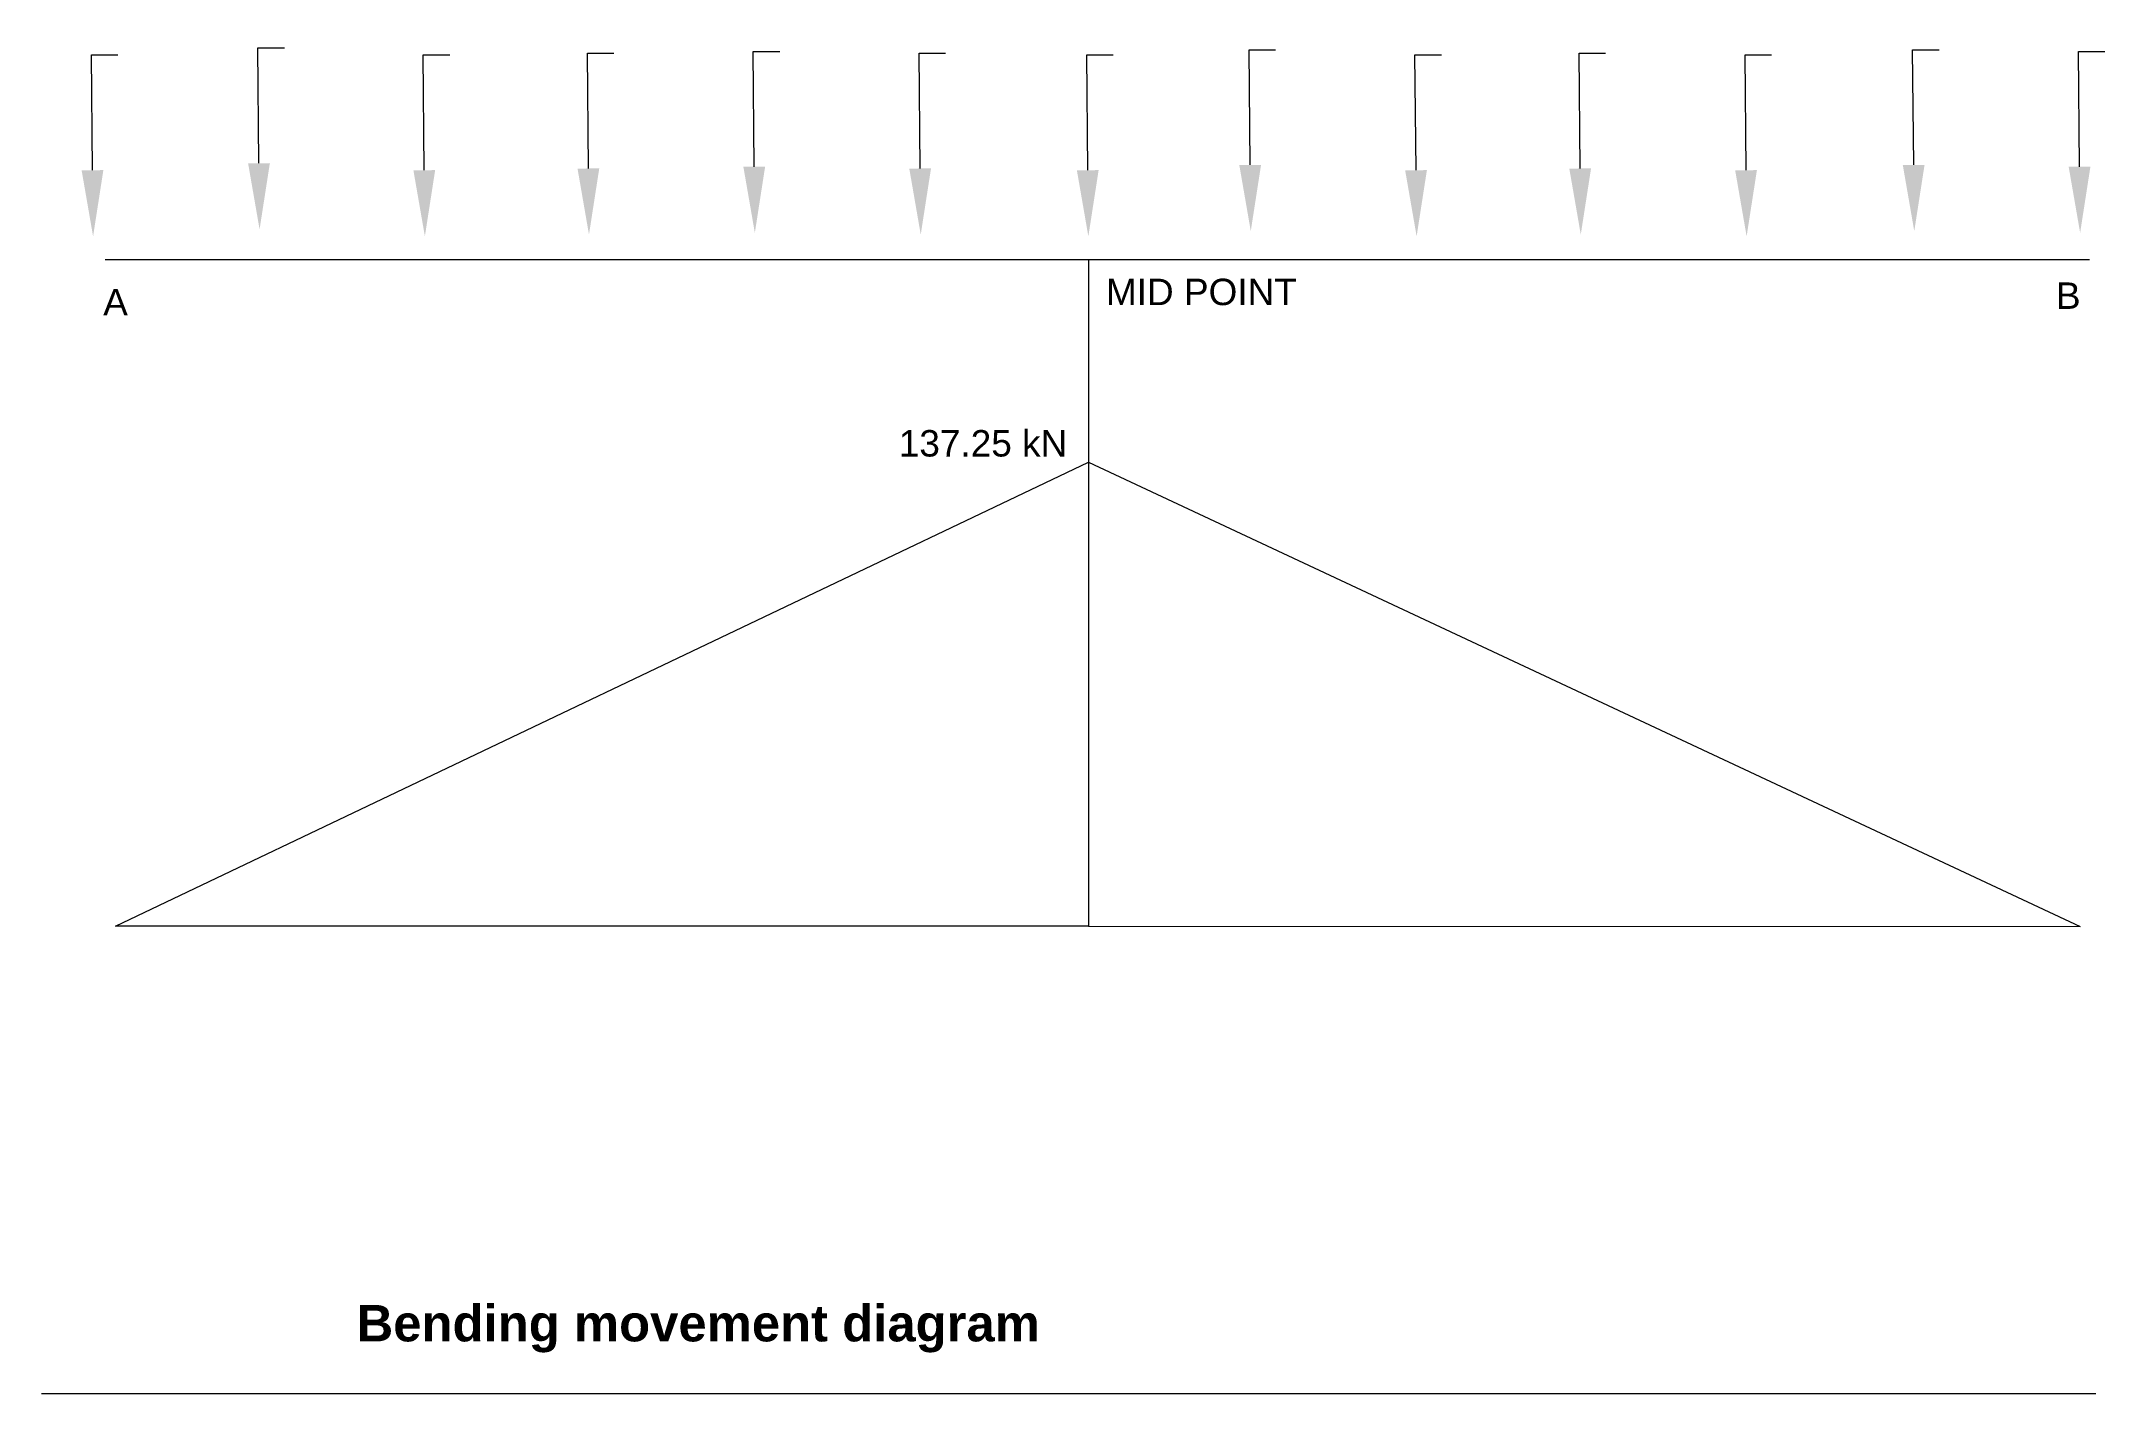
# Model space of a CAD drawing. Header units: millimetres. Extents: x 3078 to 3704, y 1456 to 1865.
import ezdxf
from ezdxf import colors
from ezdxf.entities.mleader import LeaderData, LeaderLine
from ezdxf.math import Vec2, Vec3

# ---------------------------------------------------------------- set-up
doc = ezdxf.new("R2010")
doc.units = ezdxf.units.MM
doc.styles.get("Standard").update_dxf_attribs({"font": 'arial.ttf'})

msp = doc.modelspace()

# ---------------------------------------------------------------- linework, layer by layer
for p, q in [((3097.16, 1799.01), (3697.16, 1799.01)), ((3394.46, 1799.01), (3394.46, 1597.33)), ((3100.35, 1597.36), (3394.46, 1737.78)), ((3394.46, 1737.78), (3694.36, 1597.3)), ((3394.46, 1687.36), (3394.46, 1597.33)), ((3394.46, 1597.33), (3100.35, 1597.36)), ((3394.46, 1597.33), (3694.36, 1597.3)), ((3077.9, 1455.96), (3699.06, 1455.96))]:
    msp.add_line(p, q)

# ---------------------------------------------------------------- texts
at = {"insert": (3399.77, 1793.25), "char_height": 8, "width": 116.799, "attachment_point": 1}
msp.add_mtext('MID POINT', dxfattribs=at)
at = {"attachment_point": 1}
for s, insert, char_height in [('B', (3687.03, 1792.11), 8), ('A', (3096.59, 1790.15), 8), ('137.25 kN', (3337.14, 1747.45), 8), ('{\\fArial|b1|i0|c0|p34;Bending movement diagram}', (3173.19, 1482.76), 11)]:
    msp.add_mtext(s, dxfattribs=dict(at, insert=insert, char_height=char_height))

# ---------------------------------------------------------------- leaders
ml = msp.add_multileader_mtext('Standard')
ml.set_content('', color=256)
ml.set_leader_properties()
ml.build(insert=Vec2(0, 0))
ml.multileader.update_dxf_attribs({"arrow_head_size": 20})
ctx = ml.context
ctx.base_point, ctx.arrow_head_size, ctx.plane_origin = Vec3(3101.04, 1860.93), 20, Vec3(3093.53, 1806.06)
notes = []
notes.append((ctx, [(1, (1, 1, 0), (3093.04, 1860.93), (1, 0), 8, [(0, [(3093.53, 1806.06)], 0, [])])]))
ctx.mtext.insert, ctx.mtext.flow_direction = Vec3(3103.04, 1862.93), 5
ml = msp.add_multileader_mtext('Standard')
ml.set_content('', color=256)
ml.set_leader_properties()
ml.build(insert=Vec2(0, 0))
ml.multileader.update_dxf_attribs({"arrow_head_size": 20})
ctx = ml.context
ctx.base_point, ctx.arrow_head_size, ctx.plane_origin = Vec3(3151.38, 1863.04), 20, Vec3(3143.87, 1808.17)
notes.append((ctx, [(1, (1, 1, 0), (3143.38, 1863.04), (1, 0), 8, [(0, [(3143.87, 1808.17)], 0, [])])]))
ctx.mtext.insert, ctx.mtext.flow_direction = Vec3(3153.38, 1865.04), 5
ml = msp.add_multileader_mtext('Standard')
ml.set_content('', color=256)
ml.set_leader_properties()
ml.build(insert=Vec2(0, 0))
ml.multileader.update_dxf_attribs({"arrow_head_size": 20})
ctx = ml.context
ctx.base_point, ctx.arrow_head_size, ctx.plane_origin = Vec3(3201.36, 1860.93), 20, Vec3(3193.85, 1806.06)
notes.append((ctx, [(1, (1, 1, 0), (3193.36, 1860.93), (1, 0), 8, [(0, [(3193.85, 1806.06)], 0, [])])]))
ctx.mtext.insert, ctx.mtext.flow_direction = Vec3(3203.36, 1862.93), 5
ml = msp.add_multileader_mtext('Standard')
ml.set_content('', color=256)
ml.set_leader_properties()
ml.build(insert=Vec2(0, 0))
ml.multileader.update_dxf_attribs({"arrow_head_size": 20})
ctx = ml.context
ctx.base_point, ctx.arrow_head_size, ctx.plane_origin = Vec3(3250.98, 1861.46), 20, Vec3(3243.47, 1806.59)
notes.append((ctx, [(1, (1, 1, 0), (3242.98, 1861.46), (1, 0), 8, [(0, [(3243.47, 1806.59)], 0, [])])]))
ctx.mtext.insert, ctx.mtext.flow_direction = Vec3(3252.98, 1863.46), 5
ml = msp.add_multileader_mtext('Standard')
ml.set_content('', color=256)
ml.set_leader_properties()
ml.build(insert=Vec2(0, 0))
ml.multileader.update_dxf_attribs({"arrow_head_size": 20})
ctx = ml.context
ctx.base_point, ctx.arrow_head_size, ctx.plane_origin = Vec3(3301.13, 1861.99), 20, Vec3(3293.62, 1807.12)
notes.append((ctx, [(1, (1, 1, 0), (3293.13, 1861.99), (1, 0), 8, [(0, [(3293.62, 1807.12)], 0, [])])]))
ctx.mtext.insert, ctx.mtext.flow_direction = Vec3(3303.13, 1863.99), 5
ml = msp.add_multileader_mtext('Standard')
ml.set_content('', color=256)
ml.set_leader_properties()
ml.build(insert=Vec2(0, 0))
ml.multileader.update_dxf_attribs({"arrow_head_size": 20})
ctx = ml.context
ctx.base_point, ctx.arrow_head_size, ctx.plane_origin = Vec3(3351.29, 1861.46), 20, Vec3(3343.78, 1806.59)
notes.append((ctx, [(1, (1, 1, 0), (3343.29, 1861.46), (1, 0), 8, [(0, [(3343.78, 1806.59)], 0, [])])]))
ctx.mtext.insert, ctx.mtext.flow_direction = Vec3(3353.29, 1863.46), 5
ml = msp.add_multileader_mtext('Standard')
ml.set_content('', color=256)
ml.set_leader_properties()
ml.build(insert=Vec2(0, 0))
ml.multileader.update_dxf_attribs({"arrow_head_size": 20})
ctx = ml.context
ctx.base_point, ctx.arrow_head_size, ctx.plane_origin = Vec3(3401.97, 1860.93), 20, Vec3(3394.46, 1806.06)
notes.append((ctx, [(1, (1, 1, 0), (3393.97, 1860.93), (1, 0), 8, [(0, [(3394.46, 1806.06)], 0, [])])]))
ctx.mtext.insert, ctx.mtext.flow_direction = Vec3(3403.97, 1862.93), 5
ml = msp.add_multileader_mtext('Standard')
ml.set_content('', color=256)
ml.set_leader_properties()
ml.build(insert=Vec2(0, 0))
ml.multileader.update_dxf_attribs({"arrow_head_size": 20})
ctx = ml.context
ctx.base_point, ctx.arrow_head_size, ctx.plane_origin = Vec3(3451.08, 1862.51), 20, Vec3(3443.57, 1807.65)
notes.append((ctx, [(1, (1, 1, 0), (3443.08, 1862.51), (1, 0), 8, [(0, [(3443.57, 1807.65)], 0, [])])]))
ctx.mtext.insert, ctx.mtext.flow_direction = Vec3(3453.08, 1864.51), 5
ml = msp.add_multileader_mtext('Standard')
ml.set_content('', color=256)
ml.set_leader_properties()
ml.build(insert=Vec2(0, 0))
ml.multileader.update_dxf_attribs({"arrow_head_size": 20})
ctx = ml.context
ctx.base_point, ctx.arrow_head_size, ctx.plane_origin = Vec3(3501.22, 1860.93), 20, Vec3(3493.72, 1806.06)
notes.append((ctx, [(1, (1, 1, 0), (3493.22, 1860.93), (1, 0), 8, [(0, [(3493.72, 1806.06)], 0, [])])]))
ctx.mtext.insert, ctx.mtext.flow_direction = Vec3(3503.22, 1862.93), 5
ml = msp.add_multileader_mtext('Standard')
ml.set_content('', color=256)
ml.set_leader_properties()
ml.build(insert=Vec2(0, 0))
ml.multileader.update_dxf_attribs({"arrow_head_size": 20})
ctx = ml.context
ctx.base_point, ctx.arrow_head_size, ctx.plane_origin = Vec3(3550.86, 1861.46), 20, Vec3(3543.35, 1806.59)
notes.append((ctx, [(1, (1, 1, 0), (3542.86, 1861.46), (1, 0), 8, [(0, [(3543.35, 1806.59)], 0, [])])]))
ctx.mtext.insert, ctx.mtext.flow_direction = Vec3(3552.86, 1863.46), 5
ml = msp.add_multileader_mtext('Standard')
ml.set_content('', color=256)
ml.set_leader_properties()
ml.build(insert=Vec2(0, 0))
ml.multileader.update_dxf_attribs({"arrow_head_size": 20})
ctx = ml.context
ctx.base_point, ctx.arrow_head_size, ctx.plane_origin = Vec3(3601.01, 1860.93), 20, Vec3(3593.5, 1806.06)
notes.append((ctx, [(1, (1, 1, 0), (3593.01, 1860.93), (1, 0), 8, [(0, [(3593.5, 1806.06)], 0, [])])]))
ctx.mtext.insert, ctx.mtext.flow_direction = Vec3(3603.01, 1862.93), 5
ml = msp.add_multileader_mtext('Standard')
ml.set_content('', color=256)
ml.set_leader_properties()
ml.build(insert=Vec2(0, 0))
ml.multileader.update_dxf_attribs({"arrow_head_size": 20})
ctx = ml.context
ctx.base_point, ctx.arrow_head_size, ctx.plane_origin = Vec3(3651.69, 1862.51), 20, Vec3(3644.19, 1807.65)
notes.append((ctx, [(1, (1, 1, 0), (3643.69, 1862.51), (1, 0), 8, [(0, [(3644.19, 1807.65)], 0, [])])]))
ctx.mtext.insert, ctx.mtext.flow_direction = Vec3(3653.69, 1864.51), 5
ml = msp.add_multileader_mtext('Standard')
ml.set_content('', color=256)
ml.set_leader_properties()
ml.build(insert=Vec2(0, 0))
ml.multileader.update_dxf_attribs({"arrow_head_size": 20})
ctx = ml.context
ctx.base_point, ctx.arrow_head_size, ctx.plane_origin = Vec3(3701.85, 1861.99), 20, Vec3(3694.34, 1807.12)
notes.append((ctx, [(1, (1, 1, 0), (3693.85, 1861.99), (1, 0), 8, [(0, [(3694.34, 1807.12)], 0, [])])]))
ctx.mtext.insert, ctx.mtext.flow_direction = Vec3(3703.85, 1863.99), 5
for ctx, leaders in notes:
    for number, flags, end, landing, length, lines in leaders:
        leader = LeaderData()
        leader.index, (leader.has_last_leader_line, leader.has_dogleg_vector, leader.attachment_direction) = number, flags
        leader.last_leader_point, leader.dogleg_vector, leader.dogleg_length = Vec3(end), Vec3(landing), length
        for number, points, colour, breaks in lines:
            line = LeaderLine()
            line.index, line.vertices, line.color, line.breaks = number, Vec3.list(points), colors.encode_raw_color(colour), breaks
            leader.lines.append(line)
        ctx.leaders.append(leader)

doc.saveas('drawing.dxf')
